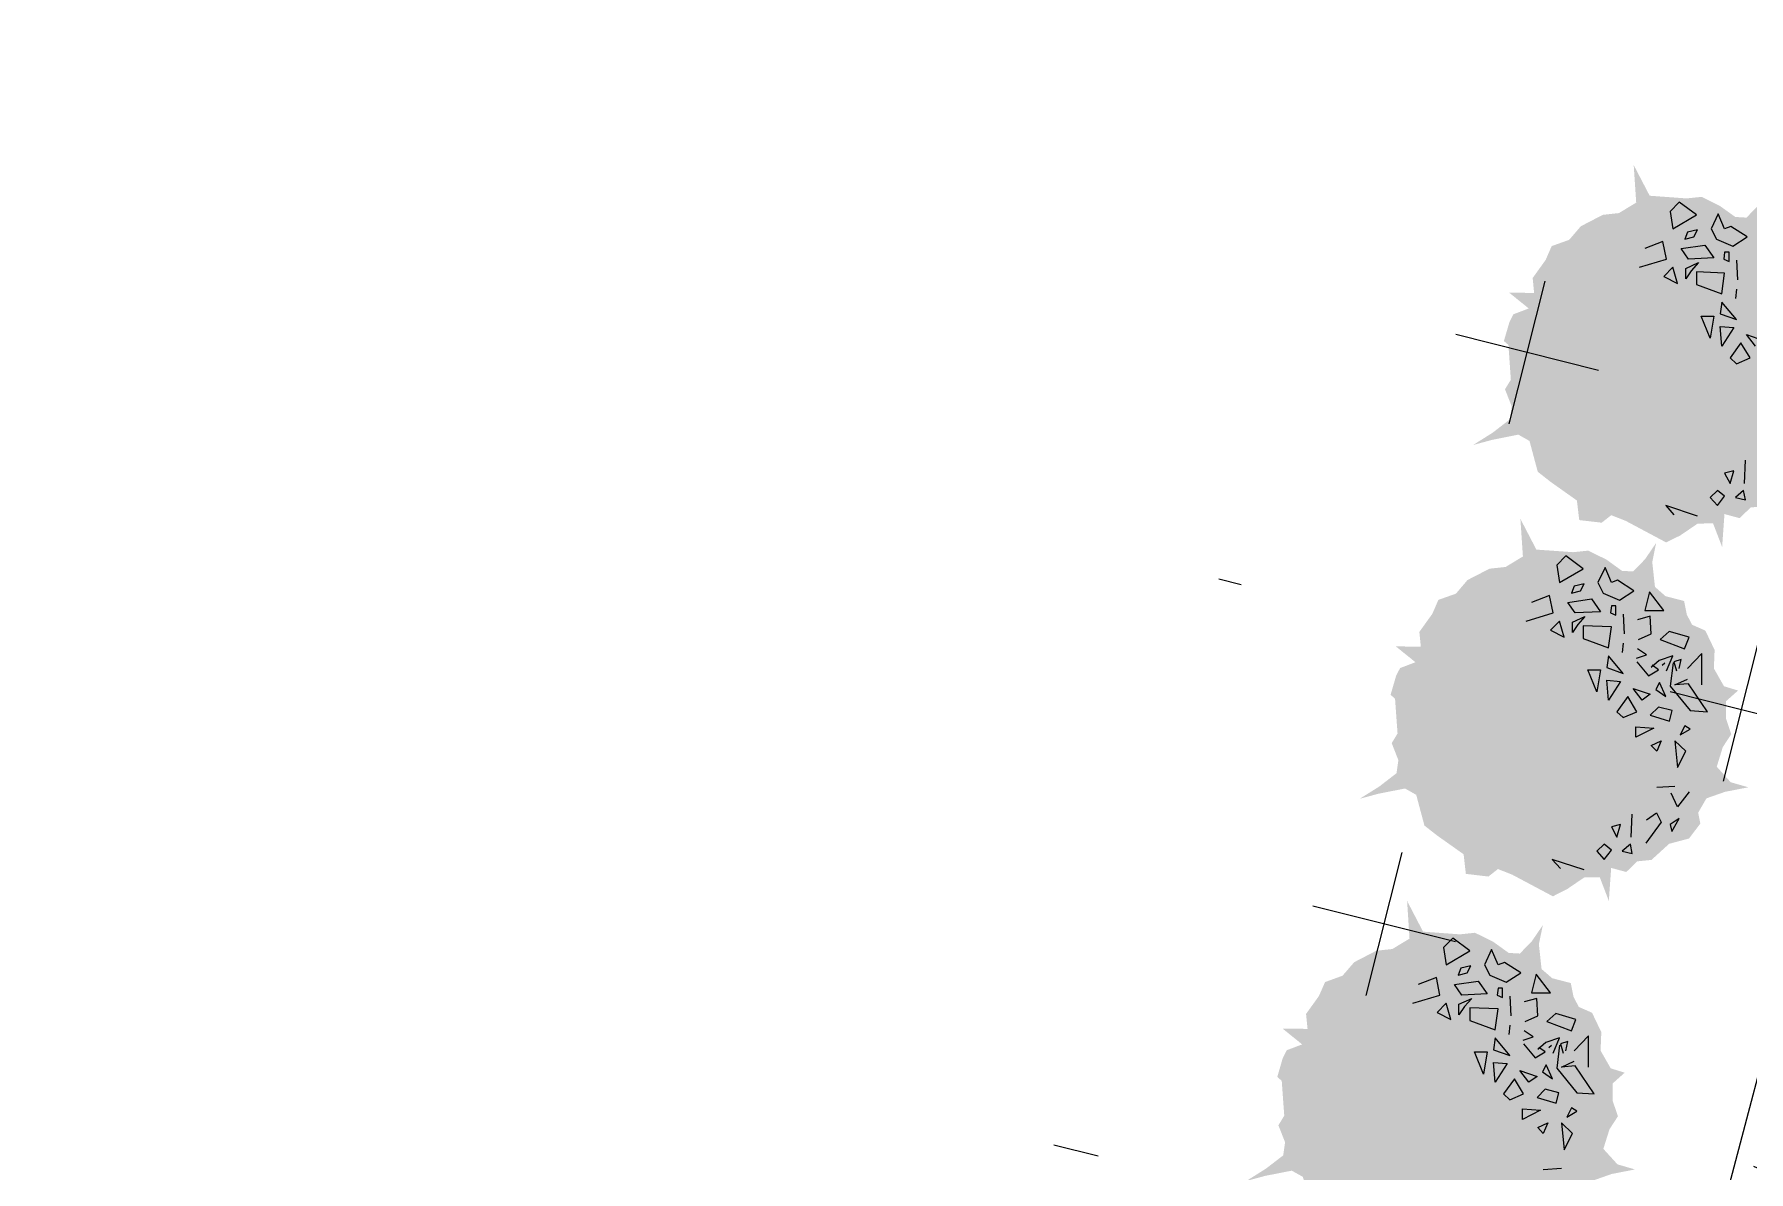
# Model space of a CAD drawing. Header units: millimetres. Extents: x 1933 to 24107, y 1228 to 18074.
# Drawn here: x 4889 to 6737, y 16848 to 18074 of the extents above; entities that cross this region are included whole.
import ezdxf

# ---------------------------------------------------------------- set-up
doc = ezdxf.new("R2010")
doc.units = ezdxf.units.MM
doc.layers.add('marc det', color=74, linetype='Continuous', lineweight=18)
doc.styles.add('ATTR', font='romans.shx', dxfattribs={"width": 0.8, "height": 0.470416})

# ---------------------------------------------------------------- blocks, each defined once
blk = doc.blocks.new('tree')
at = {"lineweight": 40}
h = blk.add_hatch(color=3, dxfattribs=at)
h.paths.add_polyline_path([(84231.3, 35912.4), (84146.1, 35942.2), (84091.9, 35882.6), (84169.3, 35852.8)])
h.paths.add_polyline_path([(84396.8, 35725), (84396.8, 35811.9), (84493.6, 35811.9), (84474.2, 35737.4)])
h.paths.add_polyline_path([(84138.3, 35525.2), (84053.1, 35485.5), (84084.1, 35406), (84153.8, 35455.7)])
h.paths.add_polyline_path([(84153.8, 34850.1), (84091.9, 34790.5), (84115.1, 34721), (84177, 34760.7)])
h.paths.add_polyline_path([(84512, 35088.3), (84434.6, 35038.7), (84442.3, 34939.4), (84519.7, 34999)])
h.paths.add_polyline_path([(84832.4, 34483.9), (84784, 34421.9), (84842.1, 34335), (84909.9, 34409.5)])
h.paths.add_polyline_path([(85114.1, 34634.1), (85114.1, 34574.5), (85152.8, 34544.8), (85230.3, 34544.8), (85214.8, 34624.2), (85168.3, 34634.1)])
h.paths.add_polyline_path([(85481, 34260.6), (85403.6, 34310.2), (85297.1, 34248.2), (85393.9, 34198.5)])
h.paths.add_polyline_path([(85810.1, 34359.8), (85868.2, 34397.1), (85936, 34335), (85877.9, 34297.8)])
h.paths.add_polyline_path([(86013.4, 34682.5), (85984.4, 34620.5), (86042.5, 34558.4), (86071.5, 34620.5)])
h.paths.add_polyline_path([(85950.5, 34946.9), (85950.5, 35016.4), (86043.4, 35066), (86043.4, 34986.6)])
h.paths.add_polyline_path([(86390, 35217.4), (86467.5, 35267), (86529.4, 35217.4), (86459.7, 35167.8)])
h.paths.add_polyline_path([(86353.2, 35435.8), (86376.4, 35485.5), (86477.1, 35485.5), (86430.7, 35425.9)])
h.paths.add_polyline_path([(86149, 35576.1), (86100.6, 35613.3), (86119.9, 35687.8), (86168.3, 35675.3)])
h.paths.add_polyline_path([(85597.2, 35936), (85558.4, 35873.9), (85655.3, 35799.4), (85684.3, 35886.3)])
h.paths.add_polyline_path([(85858.5, 36345.5), (85771.4, 36320.7), (85771.4, 36246.2), (85858.5, 36258.6)])
h.paths.add_polyline_path([(85483.9, 36403.8), (85569.1, 36443.5), (85623.3, 36393.9), (85553.6, 36354.2)])
h.paths.add_polyline_path([(84963.1, 36451), (84846.9, 36421.2), (84924.4, 36361.6), (85032.8, 36381.5)])
h.paths.add_polyline_path([(84517.8, 36359.2), (84494.6, 36279.7), (84564.3, 36230.1), (84587.5, 36309.5)])
h.paths.add_polyline_path([(85207.1, 35356.4), (85168.3, 35346.5), (85160.6, 35316.7), (85191.6, 35326.6)])
at = {"lineweight": 60}
h = blk.add_hatch(color=46, dxfattribs=at)
h.paths.add_polyline_path([(85207.1, 35356.4), (85168.3, 35346.5), (85160.6, 35316.7), (85191.6, 35326.6)], flags=16)
h.paths.add_polyline_path([(84323.9, 34474.4), (84641.7, 34800.4), (84750.1, 35088.3), (84912.8, 35187.6), (85098.6, 35207.5), (85145.1, 34919.5), (85052.2, 34661.4), (84541, 34373.5), (85090.9, 34611.8), (85222.5, 34889.8), (85199.3, 35197.6), (85439.4, 34919.5), (85416.2, 34641.6), (85524.6, 34403.3), (85462.6, 34631.6), (85787.9, 34462.8), (85470.4, 34681.3), (85501.3, 34869.9), (85803.4, 34879.8), (85493.6, 34929.5), (85253.5, 35227.3), (85795.6, 35416), (86291.3, 35386.2), (86082.2, 35435.8), (86260.3, 35703.9), (86028, 35445.8), (85803.4, 35465.6), (86229.3, 36051.4), (85702.7, 35455.7), (85261.3, 35346.5), (85121.9, 35862.7), (85307.7, 35972), (85633, 35932.2), (85354.2, 36021.6), (85416.2, 36091.1), (85392.9, 36339.3), (85385.2, 36101), (85067.7, 35962), (85052.2, 35842.9), (84959.2, 35962), (84843.1, 36190.4), (84889.5, 35912.4), (85075.4, 35644.3), (85114.1, 35316.7), (84719.2, 35564.9), (84502.3, 35912.4), (84688.2, 35545), (84974.7, 35277), (84742.4, 35167.8), (84680.4, 35167.8), (84378.4, 35723.7), (84444.2, 35520.2), (84169.3, 35535.1), (84486.8, 35465.6), (84610.7, 35138), (84272.8, 35168.9), (84657.2, 35078.4), (84595.3, 34830.2)])
at = {"color": 62}
for p, q in [((85182.6, 36608.4), (85028.9, 36359.2)), ((85307.7, 36597.4), (85392.9, 36319.4)), ((84757.9, 36250), (84812.1, 36547.8)), ((85425.8, 36351.7), (85619.4, 36540.4)), ((84533.3, 36418.7), (84843.1, 36190.4)), ((85594.3, 35972), (85803.4, 36428.7)), ((84525.6, 35912.4), (84432.6, 36359.2)), ((85028.9, 36359.2), (84943.7, 36041.4)), ((85385.2, 36101), (85392.9, 36339.3)), ((85408.4, 36349.2), (85416.2, 36091.1)), ((86082.2, 36240), (86035.7, 35842.9)), ((84471.3, 36170.5), (84239, 36180.4)), ((84843.1, 36190.4), (84889.5, 35912.4)), ((85633, 35932.2), (86159.6, 36150.7)), ((84502.3, 35912.4), (84153.8, 36071.2)), ((85067.7, 35962), (85377.4, 36101)), ((85416.2, 36091.1), (85354.2, 36021.6)), ((84153.8, 36061.3), (84293.2, 35773.4)), ((84943.7, 36041.4), (84959.2, 35962)), ((85702.7, 35455.7), (86229.3, 36061.3)), ((86229.3, 36051.4), (85803.4, 35465.6)), ((85361.9, 36021.6), (85594.3, 35972)), ((84959.2, 35962), (85052.2, 35842.9)), ((85052.2, 35842.9), (85067.7, 35962)), ((85121.9, 35862.7), (85307.7, 35972)), ((85307.7, 35972), (85633, 35932.2)), ((86268, 35703.9), (86299, 35932.2)), ((84688.2, 35545), (84502.3, 35912.4)), ((84719.2, 35564.9), (84525.6, 35912.4)), ((84889.5, 35912.4), (85075.4, 35644.3)), ((84378.4, 35723.7), (84045.4, 35872.7)), ((85253.5, 35356.4), (85121.9, 35862.7)), ((84177, 35803.2), (83991.2, 35763.5)), ((84680.4, 35167.8), (84378.4, 35723.7)), ((86028, 35445.8), (86260.3, 35703.9)), ((86260.3, 35703.9), (86082.2, 35445.8)), ((86268, 35703.9), (86407.4, 35654.2)), ((84440.4, 35535.1), (84378.4, 35664.2)), ((83967.9, 35654.2), (84184.8, 35555)), ((85075.4, 35644.3), (85114.1, 35326.6)), ((84184.8, 35555), (84448.1, 35505.3)), ((85114.1, 35316.7), (84719.2, 35564.9)), ((86283.5, 35416), (86422.9, 35574.8)), ((84169.3, 35535.1), (83929.2, 35525.2)), ((84486.8, 35465.6), (84169.3, 35535.1)), ((84448.1, 35505.3), (84440.4, 35535.1)), ((84974.7, 35286.9), (84688.2, 35545)), ((84277.7, 35167.8), (83921.5, 35455.7)), ((84610.7, 35138), (84486.8, 35465.6)), ((85261.3, 35346.5), (85702.7, 35455.7)), ((85803.4, 35465.6), (86028, 35445.8)), ((85253.5, 35227.3), (85795.6, 35416)), ((85795.6, 35416), (86291.3, 35386.2)), ((86082.2, 35435.8), (86283.5, 35416)), ((86291.3, 35386.2), (86415.2, 35108.2)), ((84053.1, 35346.5), (83929.2, 35167.8)), ((84974.7, 35277), (84742.4, 35167.8)), ((85253.5, 35217.4), (85493.6, 34929.5)), ((84912.8, 35187.6), (84750.1, 35088.3)), ((85098.6, 35207.5), (84912.8, 35187.6)), ((85098.6, 35207.5), (85145.1, 34919.5)), ((85199.3, 35197.6), (85439.4, 34919.5)), ((85199.3, 35187.6), (85222.5, 34889.8)), ((84277.7, 35167.8), (84107.3, 34969.2)), ((84657.2, 35078.4), (84277.7, 35167.8)), ((84285.5, 35167.8), (84610.7, 35138)), ((84742.4, 35167.8), (84680.4, 35167.8)), ((84595.3, 34830.2), (84657.2, 35078.4)), ((84750.1, 35088.3), (84641.7, 34800.4)), ((84169.3, 35028.8), (84246.7, 34860)), ((84084.1, 34909.6), (83975.7, 34969.2)), ((84107.3, 34969.2), (84053.1, 34790.5)), ((85493.6, 34929.5), (86376.4, 34929.5)), ((85145.1, 34919.5), (85052.2, 34661.4)), ((85222.5, 34889.8), (85090.9, 34611.8)), ((85439.4, 34919.5), (85416.2, 34641.6)), ((84246.7, 34860), (84177, 34582)), ((85501.3, 34869.9), (85470.4, 34681.3)), ((85501.3, 34869.9), (85803.4, 34879.8)), ((85803.4, 34879.8), (85935, 34621.7)), ((84293.2, 34433.1), (84587.5, 34830.2)), ((84641.7, 34800.4), (84293.2, 34443)), ((85880.8, 34730.9), (86182.8, 34641.6)), ((85052.2, 34661.4), (84541, 34383.4)), ((85470.4, 34681.3), (85787.9, 34482.7)), ((85416.2, 34641.6), (85524.6, 34403.3)), ((85454.9, 34641.6), (85648.5, 34184.9)), ((85462.6, 34631.6), (85787.9, 34462.8)), ((85090.9, 34611.8), (84541, 34373.5)), ((85787.9, 34482.7), (86074.4, 34413.2)), ((85787.9, 34462.8), (85803.4, 34254.4)), ((84703.7, 34433.1), (84726.9, 34174.9)), ((85524.6, 34403.3), (85447.1, 34115.4)), ((84541, 34373.5), (84502.3, 34284.1))]:
    blk.add_line(p, q, dxfattribs=at)
for points in [[(84963.1, 36451), (84846.9, 36421.2), (84924.4, 36361.6), (85032.8, 36381.5)], [(85483.9, 36403.8), (85569.1, 36443.5), (85623.3, 36393.9), (85553.6, 36354.2)], [(84517.8, 36359.2), (84494.6, 36279.7), (84564.3, 36230.1), (84587.5, 36309.5)], [(85858.5, 36345.5), (85771.4, 36320.7), (85771.4, 36246.2), (85858.5, 36258.6)], [(84231.3, 35912.4), (84146.1, 35942.2), (84091.9, 35882.6), (84169.3, 35852.8)], [(85597.2, 35936), (85558.4, 35873.9), (85655.3, 35799.4), (85684.3, 35886.3)], [(84396.8, 35725), (84396.8, 35811.9), (84493.6, 35811.9), (84474.2, 35737.4)], [(86149, 35576.1), (86100.6, 35613.3), (86119.9, 35687.8), (86168.3, 35675.3)], [(84138.3, 35525.2), (84053.1, 35485.5), (84084.1, 35406), (84153.8, 35455.7)], [(86353.2, 35435.8), (86376.4, 35485.5), (86477.1, 35485.5), (86430.7, 35425.9)], [(85207.1, 35356.4), (85168.3, 35346.5), (85160.6, 35316.7), (85191.6, 35326.6)], [(86390, 35217.4), (86467.5, 35267), (86529.4, 35217.4), (86459.7, 35167.8)], [(84512, 35088.3), (84434.6, 35038.7), (84442.3, 34939.4), (84519.7, 34999)], [(85950.5, 34946.9), (85950.5, 35016.4), (86043.4, 35066), (86043.4, 34986.6)], [(84153.8, 34850.1), (84091.9, 34790.5), (84115.1, 34721), (84177, 34760.7)], [(86013.4, 34682.5), (85984.4, 34620.5), (86042.5, 34558.4), (86071.5, 34620.5)], [(85114.1, 34634.1), (85114.1, 34574.5), (85152.8, 34544.8), (85230.3, 34544.8), (85214.8, 34624.2), (85168.3, 34634.1)], [(84832.4, 34483.9), (84784, 34421.9), (84842.1, 34335), (84909.9, 34409.5)], [(85810.1, 34359.8), (85868.2, 34397.1), (85936, 34335), (85877.9, 34297.8)], [(85481, 34260.6), (85403.6, 34310.2), (85297.1, 34248.2), (85393.9, 34198.5)]]:
    blk.add_lwpolyline(points, close=True, dxfattribs=at)
at = {"style": 'ATTR', "width": 0.8, "flags": 9}
blk.add_attdef('ESTCODE', (85168.3, 35346.5), '', height=0.00522, dxfattribs=at)

msp = doc.modelspace()

# ---------------------------------------------------------------- hatches: boundary and pattern name
h = msp.add_hatch()
h.set_pattern_fill('CROSS', color=92, scale=50, angle=75.9543, style=0)
h.set_pattern_definition([(75.9543, (117758.94, -400964.55), (-230.95161, 385.06344), [158.75, -476.25]), (165.9543, (117855.2, -400906.8), (-385.06344, -230.95161), [158.75, -476.25])])
h.paths.add_polyline_path([(6337.3, 18073.6), (3983.1, 10004.2), (4310.6, 9915.5, 0.425509), (4781.4, 10237.2), (5123.8, 11376.4), (6728.2, 17069.7, 0.355067)])
at = {"layer": 'marc det'}
for points in [[(6500.8, 17635.3), (6509.7, 17602.1), (6523.7, 17591.1), (6551.9, 17571.1), (6554.4, 17550), (6578.6, 17547.2), (6588.9, 17555.3), (6604.4, 17549.2), (6648.1, 17525.9), (6663.2, 17533.4), (6682, 17546.2), (6698.6, 17546.5), (6708.4, 17521), (6710.9, 17556.5), (6727.2, 17552.1), (6739.2, 17563.6), (6754.3, 17565), (6773.4, 17582.5), (6794.8, 17588.2), (6807.1, 17604.3), (6804.8, 17616), (6813.6, 17631.4), (6833.6, 17638.4), (6858.7, 17643.4), (6839.8, 17648.8), (6824.7, 17665.6), (6831.2, 17686.6), (6840.3, 17700.6), (6834.6, 17717.7), (6834.6, 17735.9), (6847.7, 17747.7), (6832.5, 17752.3), (6821.6, 17771.4), (6822.5, 17791.4), (6812.4, 17812.2), (6798.1, 17818.5), (6792.4, 17829.6), (6789.5, 17844.2), (6769.5, 17849.4), (6758.1, 17859.3), (6755.2, 17886.1), (6759.4, 17906.7), (6747.5, 17889.2), (6734.6, 17876), (6722.6, 17876.7), (6706, 17888.6), (6686.3, 17898.4), (6670, 17896.7), (6630.3, 17899.6), (6613.1, 17932.7), (6615.8, 17892.2), (6597.2, 17880.9), (6579.8, 17879), (6556.1, 17866.7), (6543.6, 17852.1), (6524.7, 17845.3), (6518.2, 17830.4), (6504.2, 17810.9), (6505.8, 17794.8), (6478.8, 17795.2), (6500, 17778.1), (6483.4, 17771.8), (6479.2, 17763.4), (6473.2, 17743), (6478.1, 17738.8), (6480.7, 17701.3), (6474.4, 17691), (6481.6, 17672.6), (6479.6, 17658.5), (6461.1, 17644.2), (6440, 17630.9), (6460.2, 17636.4), (6488.8, 17642.1)], [(6378.7, 17253.9), (6387.6, 17220.7), (6401.6, 17209.8), (6429.8, 17189.8), (6432.2, 17168.7), (6456.5, 17165.8), (6466.8, 17173.9), (6482.2, 17167.8), (6526, 17144.5), (6541.1, 17152.1), (6559.9, 17164.9), (6576.5, 17165.1), (6586.3, 17139.6), (6588.8, 17175.1), (6605.1, 17170.7), (6617, 17182.2), (6632.2, 17183.7), (6651.3, 17201.1), (6672.7, 17206.8), (6684.9, 17222.9), (6682.6, 17234.7), (6691.5, 17250.1), (6711.5, 17257.1), (6736.6, 17262), (6717.7, 17267.4), (6702.6, 17284.2), (6709.1, 17305.3), (6718.2, 17319.2), (6712.5, 17336.3), (6712.4, 17354.6), (6725.6, 17366.3), (6710.4, 17370.9), (6699.5, 17390.1), (6700.3, 17410), (6690.3, 17430.9), (6676, 17437.2), (6670.3, 17448.2), (6667.4, 17462.8), (6647.4, 17468), (6636, 17478), (6633.1, 17504.8), (6637.3, 17525.4), (6625.3, 17507.8), (6612.5, 17494.6), (6600.5, 17495.3), (6583.9, 17507.3), (6564.2, 17517.1), (6547.9, 17515.4), (6508.2, 17518.2), (6491, 17551.3), (6493.7, 17510.8), (6475.1, 17499.5), (6457.7, 17497.6), (6434, 17485.4), (6421.5, 17470.7), (6402.6, 17464), (6396.1, 17449), (6382.1, 17429.5), (6383.7, 17413.5), (6356.7, 17413.9), (6377.9, 17396.8), (6361.3, 17390.5), (6357, 17382), (6351.1, 17361.7), (6355.9, 17357.5), (6358.6, 17320), (6352.3, 17309.6), (6359.5, 17291.2), (6357.5, 17277.2), (6339, 17262.9), (6317.8, 17249.6), (6338.1, 17255.1), (6366.7, 17260.7)], [(6256.6, 16842.1), (6265.5, 16808.9), (6279.5, 16797.9), (6307.7, 16777.9), (6310.1, 16756.8), (6334.4, 16754), (6344.7, 16762.1), (6360.1, 16756), (6403.9, 16732.7), (6419, 16740.2), (6437.8, 16753), (6454.4, 16753.2), (6464.1, 16727.8), (6466.6, 16763.3), (6482.9, 16758.9), (6494.9, 16770.3), (6510.1, 16771.8), (6529.2, 16789.2), (6550.6, 16795), (6562.8, 16811.1), (6560.5, 16822.8), (6569.4, 16838.2), (6589.3, 16845.2), (6614.5, 16850.1), (6595.6, 16855.6), (6580.4, 16872.3), (6587, 16893.4), (6596.1, 16907.4), (6590.3, 16924.5), (6590.3, 16942.7), (6603.4, 16954.4), (6588.3, 16959.1), (6577.4, 16978.2), (6578.2, 16998.1), (6568.2, 17019), (6553.9, 17025.3), (6548.2, 17036.3), (6545.3, 17051), (6525.3, 17056.2), (6513.8, 17066.1), (6510.9, 17092.9), (6515.2, 17113.5), (6503.2, 17095.9), (6490.4, 17082.8), (6478.4, 17083.5), (6461.8, 17095.4), (6442.1, 17105.2), (6425.8, 17103.5), (6386.1, 17106.4), (6368.9, 17139.5), (6371.5, 17098.9), (6353, 17087.7), (6335.6, 17085.8), (6311.9, 17073.5), (6299.3, 17058.9), (6280.5, 17052.1), (6273.9, 17037.1), (6260, 17017.7), (6261.6, 17001.6), (6234.6, 17002), (6255.8, 16984.9), (6239.2, 16978.6), (6234.9, 16970.2), (6229, 16949.8), (6233.8, 16945.6), (6236.5, 16908.1), (6230.2, 16897.7), (6237.4, 16879.4), (6235.4, 16865.3), (6216.8, 16851), (6195.7, 16837.7), (6216, 16843.2), (6244.6, 16848.8)]]:
    msp.add_hatch(color=102, dxfattribs=at).paths.add_polyline_path(points)

# ---------------------------------------------------------------- linework, layer by layer
msp.add_line((6994.3, 17890.7), (3041.8, 2880.8))
at = {"color": 96}
for p, q in [((6662.2, 17892.8), (6652.5, 17882.7)), ((6680.8, 17879), (6662.2, 17892.8)), ((6652.5, 17882.7), (6655.4, 17863.9)), ((6655.4, 17863.9), (6680.8, 17879)), ((6704.3, 17880.2), (6696.4, 17863.9)), ((6711.1, 17863.9), (6704.3, 17880.2)), ((6717.9, 17866.4), (6711.1, 17863.9)), ((6735.5, 17855.2), (6717.9, 17866.4)), ((6644.6, 17850.1), (6625.1, 17842.6)), ((6648.5, 17831.3), (6644.6, 17850.1)), ((6671, 17860.2), (6668.1, 17852.7)), ((6668.1, 17852.7), (6677.9, 17855.2)), ((6681.8, 17862.7), (6671, 17860.2)), ((6677.9, 17855.2), (6681.8, 17862.7)), ((6696.4, 17863.9), (6702.3, 17852.7)), ((6702.3, 17852.7), (6719.9, 17845.1)), ((6719.9, 17845.1), (6735.5, 17855.2)), ((6619.2, 17822.6), (6648.5, 17831.3)), ((6664.2, 17842.6), (6689.6, 17846.4)), ((6672, 17831.3), (6664.2, 17842.6)), ((6699.4, 17832.6), (6672, 17831.3)), ((6689.6, 17846.4), (6699.4, 17832.6)), ((6711.1, 17838.9), (6710.1, 17831.3)), ((6710.1, 17831.3), (6716, 17828.8)), ((6716, 17838.9), (6711.1, 17838.9)), ((6716, 17828.8), (6716, 17838.9)), ((6723.8, 17830.1), (6724.8, 17808.8)), ((6655.4, 17822.6), (6645.6, 17812.5)), ((6645.6, 17812.5), (6660.3, 17805)), ((6660.3, 17805), (6655.4, 17822.6)), ((6669.1, 17821.3), (6682.8, 17827.6)), ((6669.1, 17810), (6669.1, 17821.3)), ((6674.9, 17818.8), (6669.1, 17810)), ((6682.8, 17827.6), (6674.9, 17818.8)), ((6680.8, 17817.6), (6680.8, 17803.8)), ((6711.1, 17816.3), (6680.8, 17817.6)), ((6708.2, 17793.7), (6711.1, 17816.3)), ((6680.8, 17803.8), (6708.2, 17793.7)), ((6723.8, 17798.8), (6722.8, 17788.7)), ((6708.2, 17785), (6706.2, 17772.4)), ((6723.8, 17766.2), (6708.2, 17785)), ((6695.5, 17746.1), (6685.7, 17769.9)), ((6685.7, 17769.9), (6699.4, 17769.9)), ((6699.4, 17769.9), (6695.5, 17746.1)), ((6706.2, 17772.4), (6723.8, 17766.2)), ((6706.2, 17758.7), (6720.9, 17757.4)), ((6708.2, 17737.4), (6706.2, 17758.7)), ((6720.9, 17757.4), (6708.2, 17737.4)), ((6728.7, 17741.1), (6717, 17724.8)), ((6738.5, 17724.8), (6728.7, 17741.1)), ((6744.3, 17737.4), (6734.6, 17749.9)), ((6734.6, 17749.9), (6753.1, 17743.6)), ((6717, 17724.8), (6723.8, 17718.5)), ((6723.8, 17718.5), (6738.5, 17724.8)), ((6732.6, 17589.5), (6733.6, 17614.5)), ((6720.9, 17603.2), (6711.1, 17600.7)), ((6711.1, 17600.7), (6717, 17589.5)), ((6717, 17589.5), (6720.9, 17603.2)), ((6703.3, 17582), (6695.5, 17574.4)), ((6695.5, 17574.4), (6703.3, 17565.7)), ((6711.1, 17575.7), (6703.3, 17582)), ((6703.3, 17565.7), (6711.1, 17575.7)), ((6731.6, 17582), (6722.8, 17574.4)), ((6722.8, 17574.4), (6733.6, 17571.9)), ((6733.6, 17571.9), (6731.6, 17582)), ((6647.6, 17565.7), (6656.4, 17555.6)), ((6681.8, 17554.4), (6647.6, 17565.7)), ((6540.1, 17511.4), (6530.3, 17501.4)), ((6530.3, 17501.4), (6533.3, 17482.6)), ((6533.3, 17482.6), (6558.7, 17497.6)), ((6558.7, 17497.6), (6540.1, 17511.4)), ((6582.2, 17498.9), (6574.3, 17482.6)), ((6589, 17482.6), (6582.2, 17498.9)), ((6548.9, 17478.8), (6546, 17471.3)), ((6559.7, 17481.3), (6548.9, 17478.8)), ((6555.7, 17473.8), (6559.7, 17481.3)), ((6574.3, 17482.6), (6580.2, 17471.3)), ((6595.8, 17485.1), (6589, 17482.6)), ((6613.4, 17473.8), (6595.8, 17485.1)), ((6522.5, 17468.8), (6503, 17461.3)), ((6526.4, 17450), (6522.5, 17468.8)), ((6542.1, 17461.3), (6567.5, 17465)), ((6549.9, 17450), (6542.1, 17461.3)), ((6546, 17471.3), (6555.7, 17473.8)), ((6567.5, 17465), (6577.3, 17451.2)), ((6580.2, 17471.3), (6597.8, 17463.8)), ((6597.8, 17463.8), (6613.4, 17473.8)), ((6630.1, 17472.5), (6625.2, 17452.5)), ((6645.7, 17452.5), (6630.1, 17472.5)), ((6497.1, 17441.2), (6526.4, 17450)), ((6547, 17440), (6560.6, 17446.2)), ((6577.3, 17451.2), (6549.9, 17450)), ((6560.6, 17446.2), (6552.8, 17437.5)), ((6589, 17457.5), (6588, 17450)), ((6588, 17450), (6593.9, 17447.5)), ((6593.9, 17457.5), (6589, 17457.5)), ((6593.9, 17447.5), (6593.9, 17457.5)), ((6601.7, 17448.7), (6602.7, 17427.4)), ((6630.9, 17446.3), (6617.2, 17442.5)), ((6625.2, 17452.5), (6645.7, 17452.5)), ((6631.9, 17427.5), (6630.9, 17446.3)), ((6533.3, 17441.2), (6523.5, 17431.2)), ((6523.5, 17431.2), (6538.2, 17423.7)), ((6538.2, 17423.7), (6533.3, 17441.2)), ((6547, 17428.7), (6547, 17440)), ((6552.8, 17437.5), (6547, 17428.7)), ((6558.7, 17436.2), (6558.7, 17422.4)), ((6589, 17435), (6558.7, 17436.2)), ((6586.1, 17412.4), (6589, 17435)), ((6618.2, 17421.2), (6631.9, 17427.5)), ((6651.4, 17430), (6641.6, 17421.2)), ((6672.9, 17423.7), (6651.4, 17430)), ((6668, 17411.2), (6672.9, 17423.7)), ((6558.7, 17422.4), (6586.1, 17412.4)), ((6601.7, 17417.4), (6600.7, 17407.4)), ((6616.2, 17401.2), (6627, 17404.9)), ((6627, 17404.9), (6617.2, 17411.2)), ((6641.6, 17421.2), (6668, 17411.2)), ((6686.6, 17406.2), (6671, 17389.9)), ((6686.6, 17372.4), (6686.6, 17406.2)), ((6573.3, 17364.8), (6563.6, 17388.6)), ((6563.6, 17388.6), (6577.3, 17388.6)), ((6577.3, 17388.6), (6573.3, 17364.8)), ((6586.1, 17403.6), (6584.1, 17391.1)), ((6584.1, 17391.1), (6601.7, 17384.8)), ((6601.7, 17384.8), (6586.1, 17403.6)), ((6616.4, 17397.4), (6629.1, 17382.3)), ((6629.1, 17382.3), (6639.8, 17388.6)), ((6640.7, 17398.7), (6631.9, 17391.2)), ((6639.8, 17388.6), (6633, 17393.6)), ((6655.3, 17403.7), (6640.7, 17398.7)), ((6643.7, 17393.6), (6646.7, 17396.1)), ((6648.5, 17387.4), (6655.3, 17403.7)), ((6655.5, 17396.1), (6652.5, 17371)), ((6664.1, 17399.9), (6656.3, 17397.4)), ((6656.3, 17397.4), (6659.2, 17387.4)), ((6662.2, 17389.9), (6664.1, 17399.9)), ((6584.1, 17377.3), (6598.8, 17376)), ((6586.1, 17356), (6584.1, 17377.3)), ((6598.8, 17376), (6586.1, 17356)), ((6622.2, 17356), (6612.5, 17368.5)), ((6612.5, 17368.5), (6631, 17362.3)), ((6640.8, 17374.8), (6636.9, 17367.3)), ((6647.6, 17359.8), (6640.8, 17374.8)), ((6652.5, 17371), (6674, 17344.7)), ((6657.4, 17372.3), (6671.1, 17378.5)), ((6672.1, 17373.5), (6657.4, 17372.3)), ((6692.6, 17343.5), (6672.1, 17373.5)), ((6606.6, 17359.8), (6594.9, 17343.5)), ((6616.4, 17343.5), (6606.6, 17359.8)), ((6631, 17362.3), (6622.2, 17356)), ((6636.9, 17367.3), (6647.6, 17359.8)), ((6594.9, 17343.5), (6601.7, 17337.2)), ((6601.7, 17337.2), (6616.4, 17343.5)), ((6639.8, 17348.5), (6631, 17339.7)), ((6631, 17339.7), (6651.5, 17333.4)), ((6654.5, 17344.7), (6639.8, 17348.5)), ((6651.5, 17333.4), (6654.5, 17344.7)), ((6674, 17344.7), (6692.6, 17343.5)), ((6615.4, 17315.9), (6615.4, 17327.2)), ((6615.4, 17327.2), (6634.9, 17325.9)), ((6634.9, 17325.9), (6615.4, 17315.9)), ((6632, 17307.1), (6642.8, 17312.1)), ((6642.8, 17312.1), (6637.9, 17300.9)), ((6657.4, 17312.1), (6660.4, 17283.3)), ((6669.1, 17300.9), (6657.4, 17312.1)), ((6668.2, 17328.4), (6663.3, 17318.4)), ((6663.3, 17318.4), (6674, 17324.7)), ((6674, 17324.7), (6668.2, 17328.4)), ((6637.9, 17300.9), (6632, 17307.1)), ((6660.4, 17283.3), (6669.1, 17300.9)), ((6637.9, 17262), (6657.4, 17263.2)), ((6672.9, 17257.1), (6660.2, 17240.8)), ((6660.2, 17240.8), (6653.4, 17255.8)), ((6598.8, 17221.9), (6589, 17219.4)), ((6594.9, 17208.1), (6598.8, 17221.9)), ((6610.5, 17208.1), (6611.5, 17233.2)), ((6642.6, 17224.5), (6626, 17201.9)), ((6627, 17227), (6637.7, 17234.5)), ((6637.7, 17234.5), (6642.6, 17224.5)), ((6662.2, 17228.2), (6652.4, 17222)), ((6652.4, 17222), (6654.3, 17214.5)), ((6654.3, 17214.5), (6662.2, 17228.2)), ((6589, 17219.4), (6594.9, 17208.1)), ((6525.4, 17184.3), (6534.2, 17174.3)), ((6559.7, 17173), (6525.4, 17184.3)), ((6581.2, 17200.6), (6573.3, 17193.1)), ((6573.3, 17193.1), (6581.2, 17184.3)), ((6589, 17194.3), (6581.2, 17200.6)), ((6581.2, 17184.3), (6589, 17194.3)), ((6609.5, 17200.6), (6600.7, 17193.1)), ((6600.7, 17193.1), (6611.5, 17190.6)), ((6611.5, 17190.6), (6609.5, 17200.6)), ((6418, 17099.5), (6408.2, 17089.5)), ((6436.6, 17085.8), (6418, 17099.5)), ((6408.2, 17089.5), (6411.1, 17070.7)), ((6411.1, 17070.7), (6436.6, 17085.8)), ((6460, 17087), (6452.2, 17070.7)), ((6466.9, 17070.7), (6460, 17087)), ((6473.7, 17073.2), (6466.9, 17070.7)), ((6491.3, 17061.9), (6473.7, 17073.2)), ((6400.4, 17056.9), (6380.8, 17049.4)), ((6404.3, 17038.1), (6400.4, 17056.9)), ((6426.8, 17067), (6423.9, 17059.4)), ((6423.9, 17059.4), (6433.6, 17061.9)), ((6437.5, 17069.5), (6426.8, 17067)), ((6433.6, 17061.9), (6437.5, 17069.5)), ((6452.2, 17070.7), (6458.1, 17059.4)), ((6458.1, 17059.4), (6475.7, 17051.9)), ((6475.7, 17051.9), (6491.3, 17061.9)), ((6507.9, 17060.7), (6503, 17040.6)), ((6523.6, 17040.6), (6507.9, 17060.7)), ((6375, 17029.3), (6404.3, 17038.1)), ((6420, 17049.4), (6445.4, 17053.2)), ((6427.8, 17038.1), (6420, 17049.4)), ((6455.1, 17039.4), (6427.8, 17038.1)), ((6445.4, 17053.2), (6455.1, 17039.4)), ((6466.9, 17045.6), (6465.9, 17038.1)), ((6465.9, 17038.1), (6471.8, 17035.6)), ((6471.8, 17045.6), (6466.9, 17045.6)), ((6471.8, 17035.6), (6471.8, 17045.6)), ((6479.6, 17036.9), (6480.6, 17015.6)), ((6503, 17040.6), (6523.6, 17040.6)), ((6411.1, 17029.3), (6401.4, 17019.3)), ((6401.4, 17019.3), (6416, 17011.8)), ((6416, 17011.8), (6411.1, 17029.3)), ((6424.8, 17028.1), (6438.5, 17034.4)), ((6424.8, 17016.8), (6424.8, 17028.1)), ((6430.7, 17025.6), (6424.8, 17016.8)), ((6438.5, 17034.4), (6430.7, 17025.6)), ((6436.6, 17024.3), (6436.6, 17010.6)), ((6466.9, 17023.1), (6436.6, 17024.3)), ((6463.9, 17000.5), (6466.9, 17023.1)), ((6508.8, 17034.4), (6495.1, 17030.7)), ((6509.7, 17015.6), (6508.8, 17034.4)), ((6529.3, 17018.1), (6519.5, 17009.4)), ((6550.8, 17011.9), (6529.3, 17018.1)), ((6436.6, 17010.6), (6463.9, 17000.5)), ((6479.6, 17005.5), (6478.6, 16995.5)), ((6504.9, 16993.1), (6495.1, 16999.4)), ((6496.1, 17009.4), (6509.7, 17015.6)), ((6519.5, 17009.4), (6545.9, 16999.4)), ((6545.9, 16999.4), (6550.8, 17011.9)), ((6463.9, 16991.8), (6462, 16979.2)), ((6479.6, 16973), (6463.9, 16991.8)), ((6494.1, 16989.3), (6504.9, 16993.1)), ((6494.2, 16985.5), (6506.9, 16970.5)), ((6518.5, 16986.8), (6509.7, 16979.3)), ((6517.7, 16976.7), (6510.9, 16981.7)), ((6533.2, 16991.8), (6518.5, 16986.8)), ((6521.6, 16981.7), (6524.5, 16984.2)), ((6526.4, 16975.5), (6533.2, 16991.8)), ((6533.3, 16984.2), (6530.4, 16959.2)), ((6542, 16988.1), (6534.2, 16985.6)), ((6534.2, 16985.6), (6537.1, 16975.5)), ((6540.1, 16978), (6542, 16988.1)), ((6564.5, 16994.3), (6548.8, 16978)), ((6564.5, 16960.5), (6564.5, 16994.3)), ((6451.2, 16952.9), (6441.4, 16976.7)), ((6441.4, 16976.7), (6455.1, 16976.7)), ((6455.1, 16976.7), (6451.2, 16952.9)), ((6462, 16979.2), (6479.6, 16973)), ((6462, 16965.4), (6476.6, 16964.2)), ((6463.9, 16944.1), (6462, 16965.4)), ((6476.6, 16964.2), (6463.9, 16944.1)), ((6506.9, 16970.5), (6517.7, 16976.7)), ((6518.7, 16962.9), (6514.8, 16955.4)), ((6525.5, 16947.9), (6518.7, 16962.9)), ((6535.3, 16960.4), (6549, 16966.7)), ((6550, 16961.7), (6535.3, 16960.4)), ((6570.5, 16931.6), (6550, 16961.7)), ((6484.5, 16947.9), (6472.7, 16931.6)), ((6494.2, 16931.6), (6484.5, 16947.9)), ((6500.1, 16944.1), (6490.3, 16956.7)), ((6490.3, 16956.7), (6508.9, 16950.4)), ((6508.9, 16950.4), (6500.1, 16944.1)), ((6514.8, 16955.4), (6525.5, 16947.9)), ((6530.4, 16959.2), (6551.9, 16932.8)), ((6472.7, 16931.6), (6479.6, 16925.3)), ((6479.6, 16925.3), (6494.2, 16931.6)), ((6517.7, 16936.6), (6508.9, 16927.8)), ((6508.9, 16927.8), (6529.4, 16921.6)), ((6532.4, 16932.8), (6517.7, 16936.6)), ((6529.4, 16921.6), (6532.4, 16932.8)), ((6551.9, 16932.8), (6570.5, 16931.6)), ((6493.3, 16904), (6493.3, 16915.3)), ((6493.3, 16915.3), (6512.8, 16914)), ((6512.8, 16914), (6493.3, 16904)), ((6546.1, 16916.6), (6541.2, 16906.5)), ((6541.2, 16906.5), (6551.9, 16912.8)), ((6551.9, 16912.8), (6546.1, 16916.6)), ((6509.9, 16895.3), (6520.6, 16900.3)), ((6515.7, 16889), (6509.9, 16895.3)), ((6520.6, 16900.3), (6515.7, 16889)), ((6535.3, 16900.3), (6538.2, 16871.4)), ((6547, 16889), (6535.3, 16900.3)), ((6538.2, 16871.4), (6547, 16889)), ((6515.7, 16850.1), (6535.3, 16851.4))]:
    msp.add_line(p, q, dxfattribs=at)
msp.add_lwpolyline([(7146.7, 17867.5), (6994.3, 17890.7), (3041.8, 2880.8), (3194.3, 2857.7)], close=True)

# ---------------------------------------------------------------- block references
at = {"layer": 'marc det', "color": 6, "xscale": 0.4999999999881766, "yscale": 0.4999999999881766, "zscale": 0.4999999999881766}
msp.add_blockref('tree', (-35241.8, -973.4), dxfattribs=at)

doc.saveas('drawing.dxf')
